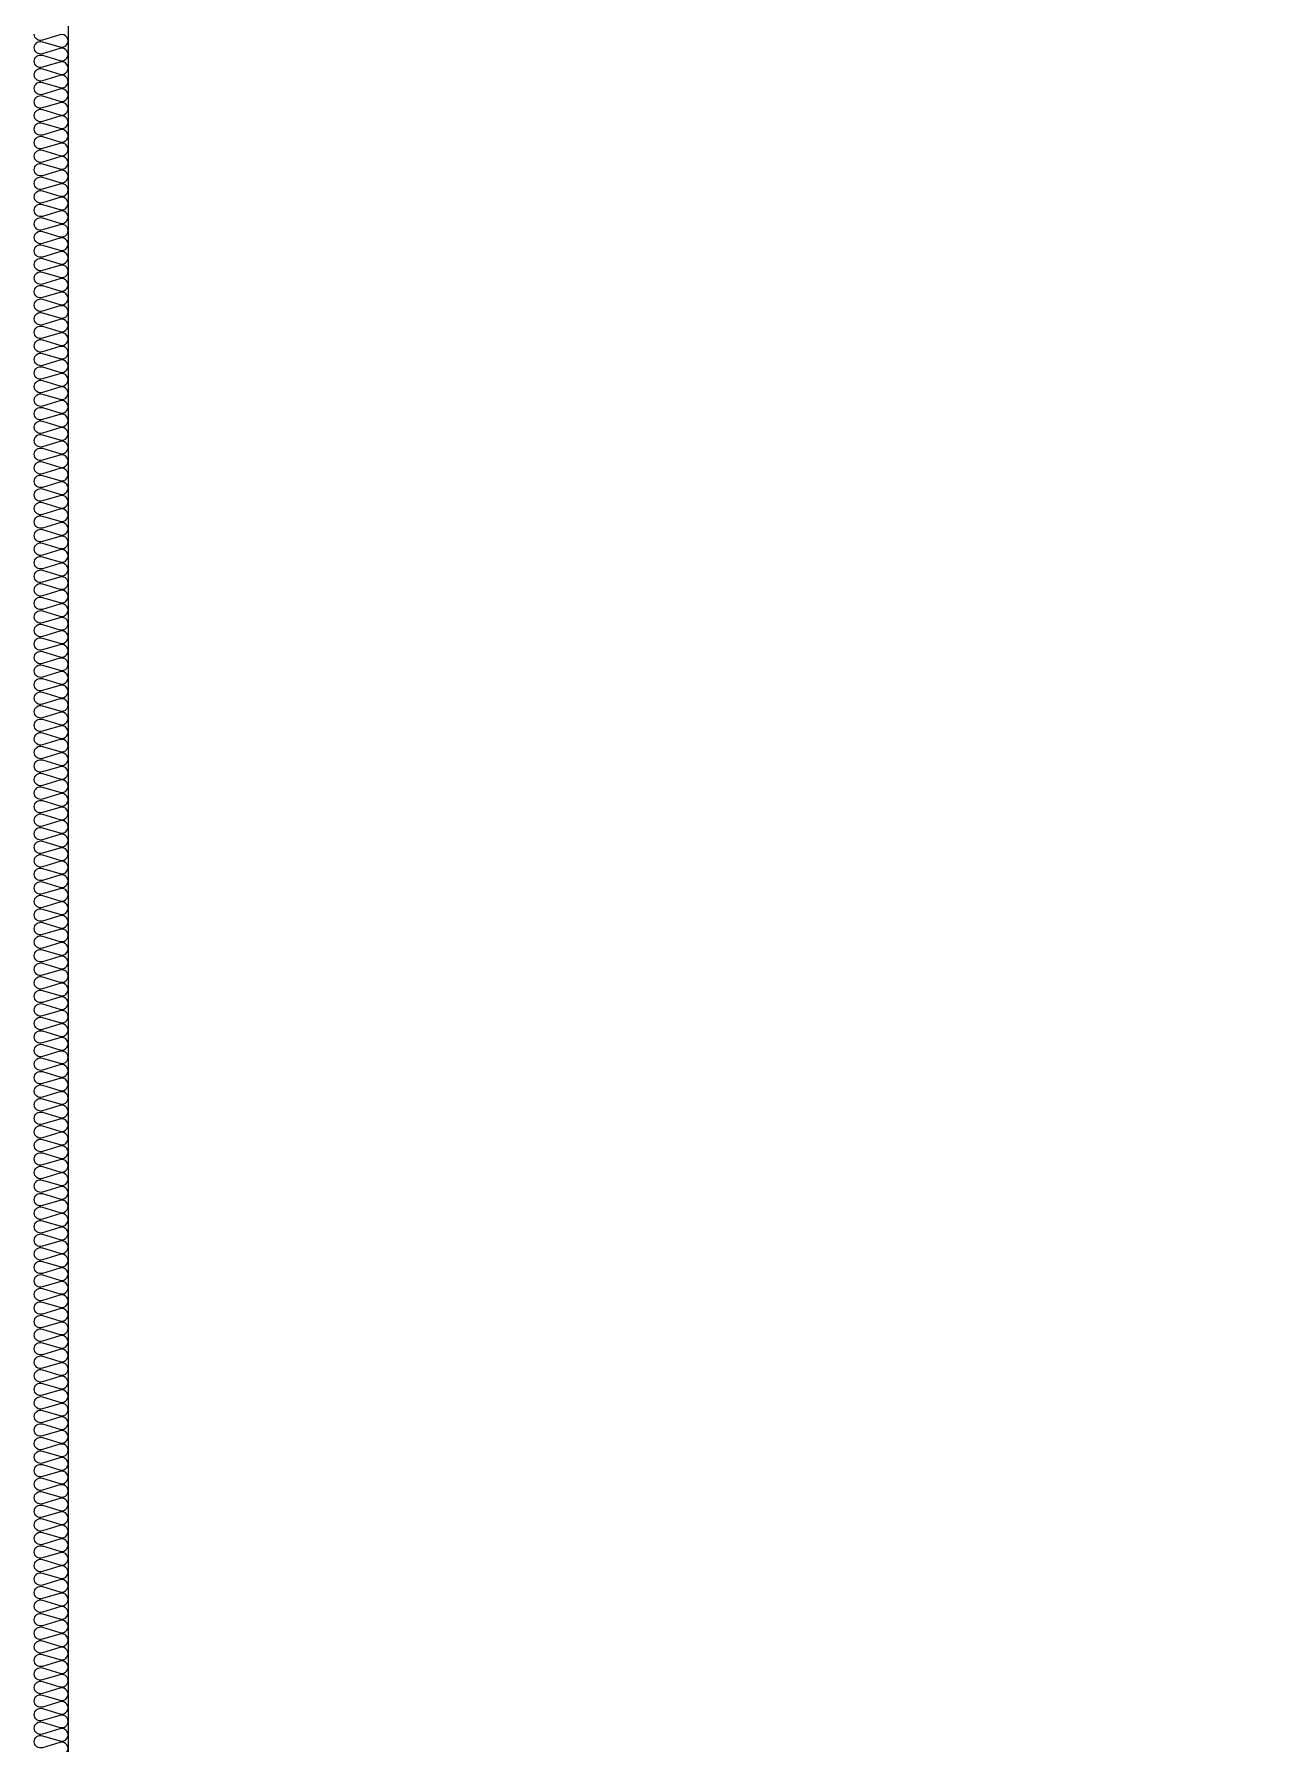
# Model space of a CAD drawing. Header units: millimetres. Extents: x 19868 to 801382, y -4805 to 85279.
# Drawn here: x 511038 to 512848, y 34866 to 37389 of the extents above; entities that cross this region are included whole.
import ezdxf

# ---------------------------------------------------------------- set-up
doc = ezdxf.new("R2010")
doc.units = ezdxf.units.MM
doc.header["$LTSCALE"] = 250
doc.layers.add('ISL', color=251, linetype='Continuous')

msp = doc.modelspace()

# ---------------------------------------------------------------- linework, layer by layer
at = {"layer": 'ISL'}
msp.add_lwpolyline([(538188.2, 41428.9), (537688.2, 41428.9), (537688.2, 41978.9), (535188.2, 41978.9), (535188.2, 41228.9), (534488.2, 41228.9), (534488.2, 41978.9), (528888.2, 41978.9), (528888.2, 41328.9), (528488.2, 41328.9), (528488.2, 42228.9), (528588.2, 42228.9), (528588.2, 42878.9), (522838.2, 42878.9), (522838.2, 42078.9), (523338.2, 42078.9), (523338.2, 41078.9), (522538.2, 41078.9), (522538.2, 41828.9), (511388.2, 41828.9), (511388.2, 41078.9), (511088.2, 41078.9), (511088.2, 34028.9), (511038.2, 34028.9)], dxfattribs=at)
msp.add_lwpolyline([(511076.1, 34850.1, 1.372593), (511076.1, 34867.8), (511050.3, 34860.1, -0.509267), (511038.2, 34868.9, -0.509267), (511050.3, 34877.8), (511076.1, 34870.1, 1.372593), (511076.1, 34887.8), (511050.3, 34880.1, -0.509267), (511038.2, 34888.9, -0.509267), (511050.3, 34897.8), (511076.1, 34890.1, 1.372593), (511076.1, 34907.8), (511050.3, 34900.1, -0.509267), (511038.2, 34908.9, -0.509267), (511050.3, 34917.8), (511076.1, 34910.1, 1.372593), (511076.1, 34927.8), (511050.3, 34920.1, -0.509267), (511038.2, 34928.9, -0.509267), (511050.3, 34937.8), (511076.1, 34930.1, 1.372593), (511076.1, 34947.8), (511050.3, 34940.1, -0.509267), (511038.2, 34948.9, -0.509267), (511050.3, 34957.8), (511076.1, 34950.1, 1.372593), (511076.1, 34967.8), (511050.3, 34960.1, -0.509267), (511038.2, 34968.9, -0.509267), (511050.3, 34977.8), (511076.1, 34970.1, 1.372593), (511076.1, 34987.8), (511050.3, 34980.1, -0.509267), (511038.2, 34988.9, -0.509267), (511050.3, 34997.8), (511076.1, 34990.1, 1.372593), (511076.1, 35007.8), (511050.3, 35000.1, -0.509267), (511038.2, 35008.9, -0.509267), (511050.3, 35017.8), (511076.1, 35010.1, 1.372593), (511076.1, 35027.8), (511050.3, 35020.1, -0.509267), (511038.2, 35028.9, -0.509267), (511050.3, 35037.8), (511076.1, 35030.1, 1.372593), (511076.1, 35047.8), (511050.3, 35040.1, -0.509267), (511038.2, 35048.9, -0.509267), (511050.3, 35057.8), (511076.1, 35050.1, 1.372593), (511076.1, 35067.8), (511050.3, 35060.1, -0.509267), (511038.2, 35068.9, -0.509267), (511050.3, 35077.8), (511076.1, 35070.1, 1.372593), (511076.1, 35087.8), (511050.3, 35080.1, -0.509267), (511038.2, 35088.9, -0.509267), (511050.3, 35097.8), (511076.1, 35090.1, 1.372593), (511076.1, 35107.8), (511050.3, 35100.1, -0.509267), (511038.2, 35108.9, -0.509267), (511050.3, 35117.8), (511076.1, 35110.1, 1.372593), (511076.1, 35127.8), (511050.3, 35120.1, -0.509267), (511038.2, 35128.9, -0.509267), (511050.3, 35137.8), (511076.1, 35130.1, 1.372593), (511076.1, 35147.8), (511050.3, 35140.1, -0.509267), (511038.2, 35148.9, -0.509267), (511050.3, 35157.8), (511076.1, 35150.1, 1.372593), (511076.1, 35167.8), (511050.3, 35160.1, -0.509267), (511038.2, 35168.9, -0.509267), (511050.3, 35177.8), (511076.1, 35170.1, 1.372593), (511076.1, 35187.8), (511050.3, 35180.1, -0.509267), (511038.2, 35188.9, -0.509267), (511050.3, 35197.8), (511076.1, 35190.1, 1.372593), (511076.1, 35207.8), (511050.3, 35200.1, -0.509267), (511038.2, 35208.9, -0.509267), (511050.3, 35217.8), (511076.1, 35210.1, 1.372593), (511076.1, 35227.8), (511050.3, 35220.1, -0.509267), (511038.2, 35228.9, -0.509267), (511050.3, 35237.8), (511076.1, 35230.1, 1.372593), (511076.1, 35247.8), (511050.3, 35240.1, -0.509267), (511038.2, 35248.9, -0.509267), (511050.3, 35257.8), (511076.1, 35250.1, 1.372593), (511076.1, 35267.8), (511050.3, 35260.1, -0.509267), (511038.2, 35268.9, -0.509267), (511050.3, 35277.8), (511076.1, 35270.1, 1.372593), (511076.1, 35287.8), (511050.3, 35280.1, -0.509267), (511038.2, 35288.9, -0.509267), (511050.3, 35297.8), (511076.1, 35290.1, 1.372593), (511076.1, 35307.8), (511050.3, 35300.1, -0.509267), (511038.2, 35308.9, -0.509267), (511050.3, 35317.8), (511076.1, 35310.1, 1.372593), (511076.1, 35327.8), (511050.3, 35320.1, -0.509267), (511038.2, 35328.9, -0.509267), (511050.3, 35337.8), (511076.1, 35330.1, 1.372593), (511076.1, 35347.8), (511050.3, 35340.1, -0.509267), (511038.2, 35348.9, -0.509267), (511050.3, 35357.8), (511076.1, 35350.1, 1.372593), (511076.1, 35367.8), (511050.3, 35360.1, -0.509267), (511038.2, 35368.9, -0.509267), (511050.3, 35377.8), (511076.1, 35370.1, 1.372593), (511076.1, 35387.8), (511050.3, 35380.1, -0.509267), (511038.2, 35388.9, -0.509267), (511050.3, 35397.8), (511076.1, 35390.1, 1.372593), (511076.1, 35407.8), (511050.3, 35400.1, -0.509267), (511038.2, 35408.9, -0.509267), (511050.3, 35417.8), (511076.1, 35410.1, 1.372593), (511076.1, 35427.8), (511050.3, 35420.1, -0.509267), (511038.2, 35428.9, -0.509267), (511050.3, 35437.8), (511076.1, 35430.1, 1.372593), (511076.1, 35447.8), (511050.3, 35440.1, -0.509267), (511038.2, 35448.9, -0.509267), (511050.3, 35457.8), (511076.1, 35450.1, 1.372593), (511076.1, 35467.8), (511050.3, 35460.1, -0.509267), (511038.2, 35468.9, -0.509267), (511050.3, 35477.8), (511076.1, 35470.1, 1.372593), (511076.1, 35487.8), (511050.3, 35480.1, -0.509267), (511038.2, 35488.9, -0.509267), (511050.3, 35497.8), (511076.1, 35490.1, 1.372593), (511076.1, 35507.8), (511050.3, 35500.1, -0.509267), (511038.2, 35508.9, -0.509267), (511050.3, 35517.8), (511076.1, 35510.1, 1.372593), (511076.1, 35527.8), (511050.3, 35520.1, -0.509267), (511038.2, 35528.9, -0.509267), (511050.3, 35537.8), (511076.1, 35530.1, 1.372593), (511076.1, 35547.8), (511050.3, 35540.1, -0.509267), (511038.2, 35548.9, -0.509267), (511050.3, 35557.8), (511076.1, 35550.1, 1.372593), (511076.1, 35567.8), (511050.3, 35560.1, -0.509267), (511038.2, 35568.9, -0.509267), (511050.3, 35577.8), (511076.1, 35570.1, 1.372593), (511076.1, 35587.8), (511050.3, 35580.1, -0.509267), (511038.2, 35588.9, -0.509267), (511050.3, 35597.8), (511076.1, 35590.1, 1.372593), (511076.1, 35607.8), (511050.3, 35600.1, -0.509267), (511038.2, 35608.9, -0.509267), (511050.3, 35617.8), (511076.1, 35610.1, 1.372593), (511076.1, 35627.8), (511050.3, 35620.1, -0.509267), (511038.2, 35628.9, -0.509267), (511050.3, 35637.8), (511076.1, 35630.1, 1.372593), (511076.1, 35647.8), (511050.3, 35640.1, -0.509267), (511038.2, 35648.9, -0.509267), (511050.3, 35657.8), (511076.1, 35650.1, 1.372593), (511076.1, 35667.8), (511050.3, 35660.1, -0.509267), (511038.2, 35668.9, -0.509267), (511050.3, 35677.8), (511076.1, 35670.1, 1.372593), (511076.1, 35687.8), (511050.3, 35680.1, -0.509267), (511038.2, 35688.9, -0.509267), (511050.3, 35697.8), (511076.1, 35690.1, 1.372593), (511076.1, 35707.8), (511050.3, 35700.1, -0.509267), (511038.2, 35708.9, -0.509267), (511050.3, 35717.8), (511076.1, 35710.1, 1.372593), (511076.1, 35727.8), (511050.3, 35720.1, -0.509267), (511038.2, 35728.9, -0.509267), (511050.3, 35737.8), (511076.1, 35730.1, 1.372593), (511076.1, 35747.8), (511050.3, 35740.1, -0.509267), (511038.2, 35748.9, -0.509267), (511050.3, 35757.8), (511076.1, 35750.1, 1.372593), (511076.1, 35767.8), (511050.3, 35760.1, -0.509267), (511038.2, 35768.9, -0.509267), (511050.3, 35777.8), (511076.1, 35770.1, 1.372593), (511076.1, 35787.8), (511050.3, 35780.1, -0.509267), (511038.2, 35788.9, -0.509267), (511050.3, 35797.8), (511076.1, 35790.1, 1.372593), (511076.1, 35807.8), (511050.3, 35800.1, -0.509267), (511038.2, 35808.9, -0.509267), (511050.3, 35817.8), (511076.1, 35810.1, 1.372593), (511076.1, 35827.8), (511050.3, 35820.1, -0.509267), (511038.2, 35828.9, -0.509267), (511050.3, 35837.8), (511076.1, 35830.1, 1.372593), (511076.1, 35847.8), (511050.3, 35840.1, -0.509267), (511038.2, 35848.9, -0.509267), (511050.3, 35857.8), (511076.1, 35850.1, 1.372593), (511076.1, 35867.8), (511050.3, 35860.1, -0.509267), (511038.2, 35868.9, -0.509267), (511050.3, 35877.8), (511076.1, 35870.1, 1.372593), (511076.1, 35887.8), (511050.3, 35880.1, -0.509267), (511038.2, 35888.9, -0.509267), (511050.3, 35897.8), (511076.1, 35890.1, 1.372593), (511076.1, 35907.8), (511050.3, 35900.1, -0.509267), (511038.2, 35908.9, -0.509267), (511050.3, 35917.8), (511076.1, 35910.1, 1.372593), (511076.1, 35927.8), (511050.3, 35920.1, -0.509267), (511038.2, 35928.9, -0.509267), (511050.3, 35937.8), (511076.1, 35930.1, 1.372593), (511076.1, 35947.8), (511050.3, 35940.1, -0.509267), (511038.2, 35948.9, -0.509267), (511050.3, 35957.8), (511076.1, 35950.1, 1.372593), (511076.1, 35967.8), (511050.3, 35960.1, -0.509267), (511038.2, 35968.9, -0.509267), (511050.3, 35977.8), (511076.1, 35970.1, 1.372593), (511076.1, 35987.8), (511050.3, 35980.1, -0.509267), (511038.2, 35988.9, -0.509267), (511050.3, 35997.8), (511076.1, 35990.1, 1.372593), (511076.1, 36007.8), (511050.3, 36000.1, -0.509267), (511038.2, 36008.9, -0.509267), (511050.3, 36017.8), (511076.1, 36010.1, 1.372593), (511076.1, 36027.8), (511050.3, 36020.1, -0.509267), (511038.2, 36028.9, -0.509267), (511050.3, 36037.8), (511076.1, 36030.1, 1.372593), (511076.1, 36047.8), (511050.3, 36040.1, -0.509267), (511038.2, 36048.9, -0.509267), (511050.3, 36057.8), (511076.1, 36050.1, 1.372593), (511076.1, 36067.8), (511050.3, 36060.1, -0.509267), (511038.2, 36068.9, -0.509267), (511050.3, 36077.8), (511076.1, 36070.1, 1.372593), (511076.1, 36087.8), (511050.3, 36080.1, -0.509267), (511038.2, 36088.9, -0.509267), (511050.3, 36097.8), (511076.1, 36090.1, 1.372593), (511076.1, 36107.8), (511050.3, 36100.1, -0.509267), (511038.2, 36108.9, -0.509267), (511050.3, 36117.8), (511076.1, 36110.1, 1.372593), (511076.1, 36127.8), (511050.3, 36120.1, -0.509267), (511038.2, 36128.9, -0.509267), (511050.3, 36137.8), (511076.1, 36130.1, 1.372593), (511076.1, 36147.8), (511050.3, 36140.1, -0.509267), (511038.2, 36148.9, -0.509267), (511050.3, 36157.8), (511076.1, 36150.1, 1.372593), (511076.1, 36167.8), (511050.3, 36160.1, -0.509267), (511038.2, 36168.9, -0.509267), (511050.3, 36177.8), (511076.1, 36170.1, 1.372593), (511076.1, 36187.8), (511050.3, 36180.1, -0.509267), (511038.2, 36188.9, -0.509267), (511050.3, 36197.8), (511076.1, 36190.1, 1.372593), (511076.1, 36207.8), (511050.3, 36200.1, -0.509267), (511038.2, 36208.9, -0.509267), (511050.3, 36217.8), (511076.1, 36210.1, 1.372593), (511076.1, 36227.8), (511050.3, 36220.1, -0.509267), (511038.2, 36228.9, -0.509267), (511050.3, 36237.8), (511076.1, 36230.1, 1.372593), (511076.1, 36247.8), (511050.3, 36240.1, -0.509267), (511038.2, 36248.9, -0.509267), (511050.3, 36257.8), (511076.1, 36250.1, 1.372593), (511076.1, 36267.8), (511050.3, 36260.1, -0.509267), (511038.2, 36268.9, -0.509267), (511050.3, 36277.8), (511076.1, 36270.1, 1.372593), (511076.1, 36287.8), (511050.3, 36280.1, -0.509267), (511038.2, 36288.9, -0.509267), (511050.3, 36297.8), (511076.1, 36290.1, 1.372593), (511076.1, 36307.8), (511050.3, 36300.1, -0.509267), (511038.2, 36308.9, -0.509267), (511050.3, 36317.8), (511076.1, 36310.1, 1.372593), (511076.1, 36327.8), (511050.3, 36320.1, -0.509267), (511038.2, 36328.9, -0.509267), (511050.3, 36337.8), (511076.1, 36330.1, 1.372593), (511076.1, 36347.8), (511050.3, 36340.1, -0.509267), (511038.2, 36348.9, -0.509267), (511050.3, 36357.8), (511076.1, 36350.1, 1.372593), (511076.1, 36367.8), (511050.3, 36360.1, -0.509267), (511038.2, 36368.9, -0.509267), (511050.3, 36377.8), (511076.1, 36370.1, 1.372593), (511076.1, 36387.8), (511050.3, 36380.1, -0.509267), (511038.2, 36388.9, -0.509267), (511050.3, 36397.8), (511076.1, 36390.1, 1.372593), (511076.1, 36407.8), (511050.3, 36400.1, -0.509267), (511038.2, 36408.9, -0.509267), (511050.3, 36417.8), (511076.1, 36410.1, 1.372593), (511076.1, 36427.8), (511050.3, 36420.1, -0.509267), (511038.2, 36428.9, -0.509267), (511050.3, 36437.8), (511076.1, 36430.1, 1.372593), (511076.1, 36447.8), (511050.3, 36440.1, -0.509267), (511038.2, 36448.9, -0.509267), (511050.3, 36457.8), (511076.1, 36450.1, 1.372593), (511076.1, 36467.8), (511050.3, 36460.1, -0.509267), (511038.2, 36468.9, -0.509267), (511050.3, 36477.8), (511076.1, 36470.1, 1.372593), (511076.1, 36487.8), (511050.3, 36480.1, -0.509267), (511038.2, 36488.9, -0.509267), (511050.3, 36497.8), (511076.1, 36490.1, 1.372593), (511076.1, 36507.8), (511050.3, 36500.1, -0.509267), (511038.2, 36508.9, -0.509267), (511050.3, 36517.8), (511076.1, 36510.1, 1.372593), (511076.1, 36527.8), (511050.3, 36520.1, -0.509267), (511038.2, 36528.9, -0.509267), (511050.3, 36537.8), (511076.1, 36530.1, 1.372593), (511076.1, 36547.8), (511050.3, 36540.1, -0.509267), (511038.2, 36548.9, -0.509267), (511050.3, 36557.8), (511076.1, 36550.1, 1.372593), (511076.1, 36567.8), (511050.3, 36560.1, -0.509267), (511038.2, 36568.9, -0.509267), (511050.3, 36577.8), (511076.1, 36570.1, 1.372593), (511076.1, 36587.8), (511050.3, 36580.1, -0.509267), (511038.2, 36588.9, -0.509267), (511050.3, 36597.8), (511076.1, 36590.1, 1.372593), (511076.1, 36607.8), (511050.3, 36600.1, -0.509267), (511038.2, 36608.9, -0.509267), (511050.3, 36617.8), (511076.1, 36610.1, 1.372593), (511076.1, 36627.8), (511050.3, 36620.1, -0.509267), (511038.2, 36628.9, -0.509267), (511050.3, 36637.8), (511076.1, 36630.1, 1.372593), (511076.1, 36647.8), (511050.3, 36640.1, -0.509267), (511038.2, 36648.9, -0.509267), (511050.3, 36657.8), (511076.1, 36650.1, 1.372593), (511076.1, 36667.8), (511050.3, 36660.1, -0.509267), (511038.2, 36668.9, -0.509267), (511050.3, 36677.8), (511076.1, 36670.1, 1.372593), (511076.1, 36687.8), (511050.3, 36680.1, -0.509267), (511038.2, 36688.9, -0.509267), (511050.3, 36697.8), (511076.1, 36690.1, 1.372593), (511076.1, 36707.8), (511050.3, 36700.1, -0.509267), (511038.2, 36708.9, -0.509267), (511050.3, 36717.8), (511076.1, 36710.1, 1.372593), (511076.1, 36727.8), (511050.3, 36720.1, -0.509267), (511038.2, 36728.9, -0.509267), (511050.3, 36737.8), (511076.1, 36730.1, 1.372593), (511076.1, 36747.8), (511050.3, 36740.1, -0.509267), (511038.2, 36748.9, -0.509267), (511050.3, 36757.8), (511076.1, 36750.1, 1.372593), (511076.1, 36767.8), (511050.3, 36760.1, -0.509267), (511038.2, 36768.9, -0.509267), (511050.3, 36777.8), (511076.1, 36770.1, 1.372593), (511076.1, 36787.8), (511050.3, 36780.1, -0.509267), (511038.2, 36788.9, -0.509267), (511050.3, 36797.8), (511076.1, 36790.1, 1.372593), (511076.1, 36807.8), (511050.3, 36800.1, -0.509267), (511038.2, 36808.9, -0.509267), (511050.3, 36817.8), (511076.1, 36810.1, 1.372593), (511076.1, 36827.8), (511050.3, 36820.1, -0.509267), (511038.2, 36828.9, -0.509267), (511050.3, 36837.8), (511076.1, 36830.1, 1.372593), (511076.1, 36847.8), (511050.3, 36840.1, -0.509267), (511038.2, 36848.9, -0.509267), (511050.3, 36857.8), (511076.1, 36850.1, 1.372593), (511076.1, 36867.8), (511050.3, 36860.1, -0.509267), (511038.2, 36868.9, -0.509267), (511050.3, 36877.8), (511076.1, 36870.1, 1.372593), (511076.1, 36887.8), (511050.3, 36880.1, -0.509267), (511038.2, 36888.9, -0.509267), (511050.3, 36897.8), (511076.1, 36890.1, 1.372593), (511076.1, 36907.8), (511050.3, 36900.1, -0.509267), (511038.2, 36908.9, -0.509267), (511050.3, 36917.8), (511076.1, 36910.1, 1.372593), (511076.1, 36927.8), (511050.3, 36920.1, -0.509267), (511038.2, 36928.9, -0.509267), (511050.3, 36937.8), (511076.1, 36930.1, 1.372593), (511076.1, 36947.8), (511050.3, 36940.1, -0.509267), (511038.2, 36948.9, -0.509267), (511050.3, 36957.8), (511076.1, 36950.1, 1.372593), (511076.1, 36967.8), (511050.3, 36960.1, -0.509267), (511038.2, 36968.9, -0.509267), (511050.3, 36977.8), (511076.1, 36970.1, 1.372593), (511076.1, 36987.8), (511050.3, 36980.1, -0.509267), (511038.2, 36988.9, -0.509267), (511050.3, 36997.8), (511076.1, 36990.1, 1.372593), (511076.1, 37007.8), (511050.3, 37000.1, -0.509267), (511038.2, 37008.9, -0.509267), (511050.3, 37017.8), (511076.1, 37010.1, 1.372593), (511076.1, 37027.8), (511050.3, 37020.1, -0.509267), (511038.2, 37028.9, -0.509267), (511050.3, 37037.8), (511076.1, 37030.1, 1.372593), (511076.1, 37047.8), (511050.3, 37040.1, -0.509267), (511038.2, 37048.9, -0.509267), (511050.3, 37057.8), (511076.1, 37050.1, 1.372593), (511076.1, 37067.8), (511050.3, 37060.1, -0.509267), (511038.2, 37068.9, -0.509267), (511050.3, 37077.8), (511076.1, 37070.1, 1.372593), (511076.1, 37087.8), (511050.3, 37080.1, -0.509267), (511038.2, 37088.9, -0.509267), (511050.3, 37097.8), (511076.1, 37090.1, 1.372593), (511076.1, 37107.8), (511050.3, 37100.1, -0.509267), (511038.2, 37108.9, -0.509267), (511050.3, 37117.8), (511076.1, 37110.1, 1.372593), (511076.1, 37127.8), (511050.3, 37120.1, -0.509267), (511038.2, 37128.9, -0.509267), (511050.3, 37137.8), (511076.1, 37130.1, 1.372593), (511076.1, 37147.8), (511050.3, 37140.1, -0.509267), (511038.2, 37148.9, -0.509267), (511050.3, 37157.8), (511076.1, 37150.1, 1.372593), (511076.1, 37167.8), (511050.3, 37160.1, -0.509267), (511038.2, 37168.9, -0.509267), (511050.3, 37177.8), (511076.1, 37170.1, 1.372593), (511076.1, 37187.8), (511050.3, 37180.1, -0.509267), (511038.2, 37188.9, -0.509267), (511050.3, 37197.8), (511076.1, 37190.1, 1.372593), (511076.1, 37207.8), (511050.3, 37200.1, -0.509267), (511038.2, 37208.9, -0.509267), (511050.3, 37217.8), (511076.1, 37210.1, 1.372593), (511076.1, 37227.8), (511050.3, 37220.1, -0.509267), (511038.2, 37228.9, -0.509267), (511050.3, 37237.8), (511076.1, 37230.1, 1.372593), (511076.1, 37247.8), (511050.3, 37240.1, -0.509267), (511038.2, 37248.9, -0.509267), (511050.3, 37257.8), (511076.1, 37250.1, 1.372593), (511076.1, 37267.8), (511050.3, 37260.1, -0.509267), (511038.2, 37268.9, -0.509267), (511050.3, 37277.8), (511076.1, 37270.1, 1.372593), (511076.1, 37287.8), (511050.3, 37280.1, -0.509267), (511038.2, 37288.9, -0.509267), (511050.3, 37297.8), (511076.1, 37290.1, 1.372593), (511076.1, 37307.8), (511050.3, 37300.1, -0.509267), (511038.2, 37308.9, -0.509267), (511050.3, 37317.8), (511076.1, 37310.1, 1.372593), (511076.1, 37327.8), (511050.3, 37320.1, -0.509267), (511038.2, 37328.9, -0.509267), (511050.3, 37337.8), (511076.1, 37330.1, 1.372593), (511076.1, 37347.8), (511050.3, 37340.1, -0.509267), (511038.2, 37348.9, -0.509267), (511050.3, 37357.8), (511076.1, 37350.1, 1.372593), (511076.1, 37367.8), (511050.3, 37360.1, -0.509267), (511038.2, 37368.9, -0.509267), (511050.3, 37377.8), (511076.1, 37370.1, 1.372593), (511076.1, 37387.8), (511050.3, 37380.1, -0.509267), (511038.2, 37388.9, -0.509267)], format="xyb", dxfattribs=at)

doc.saveas('drawing.dxf')
